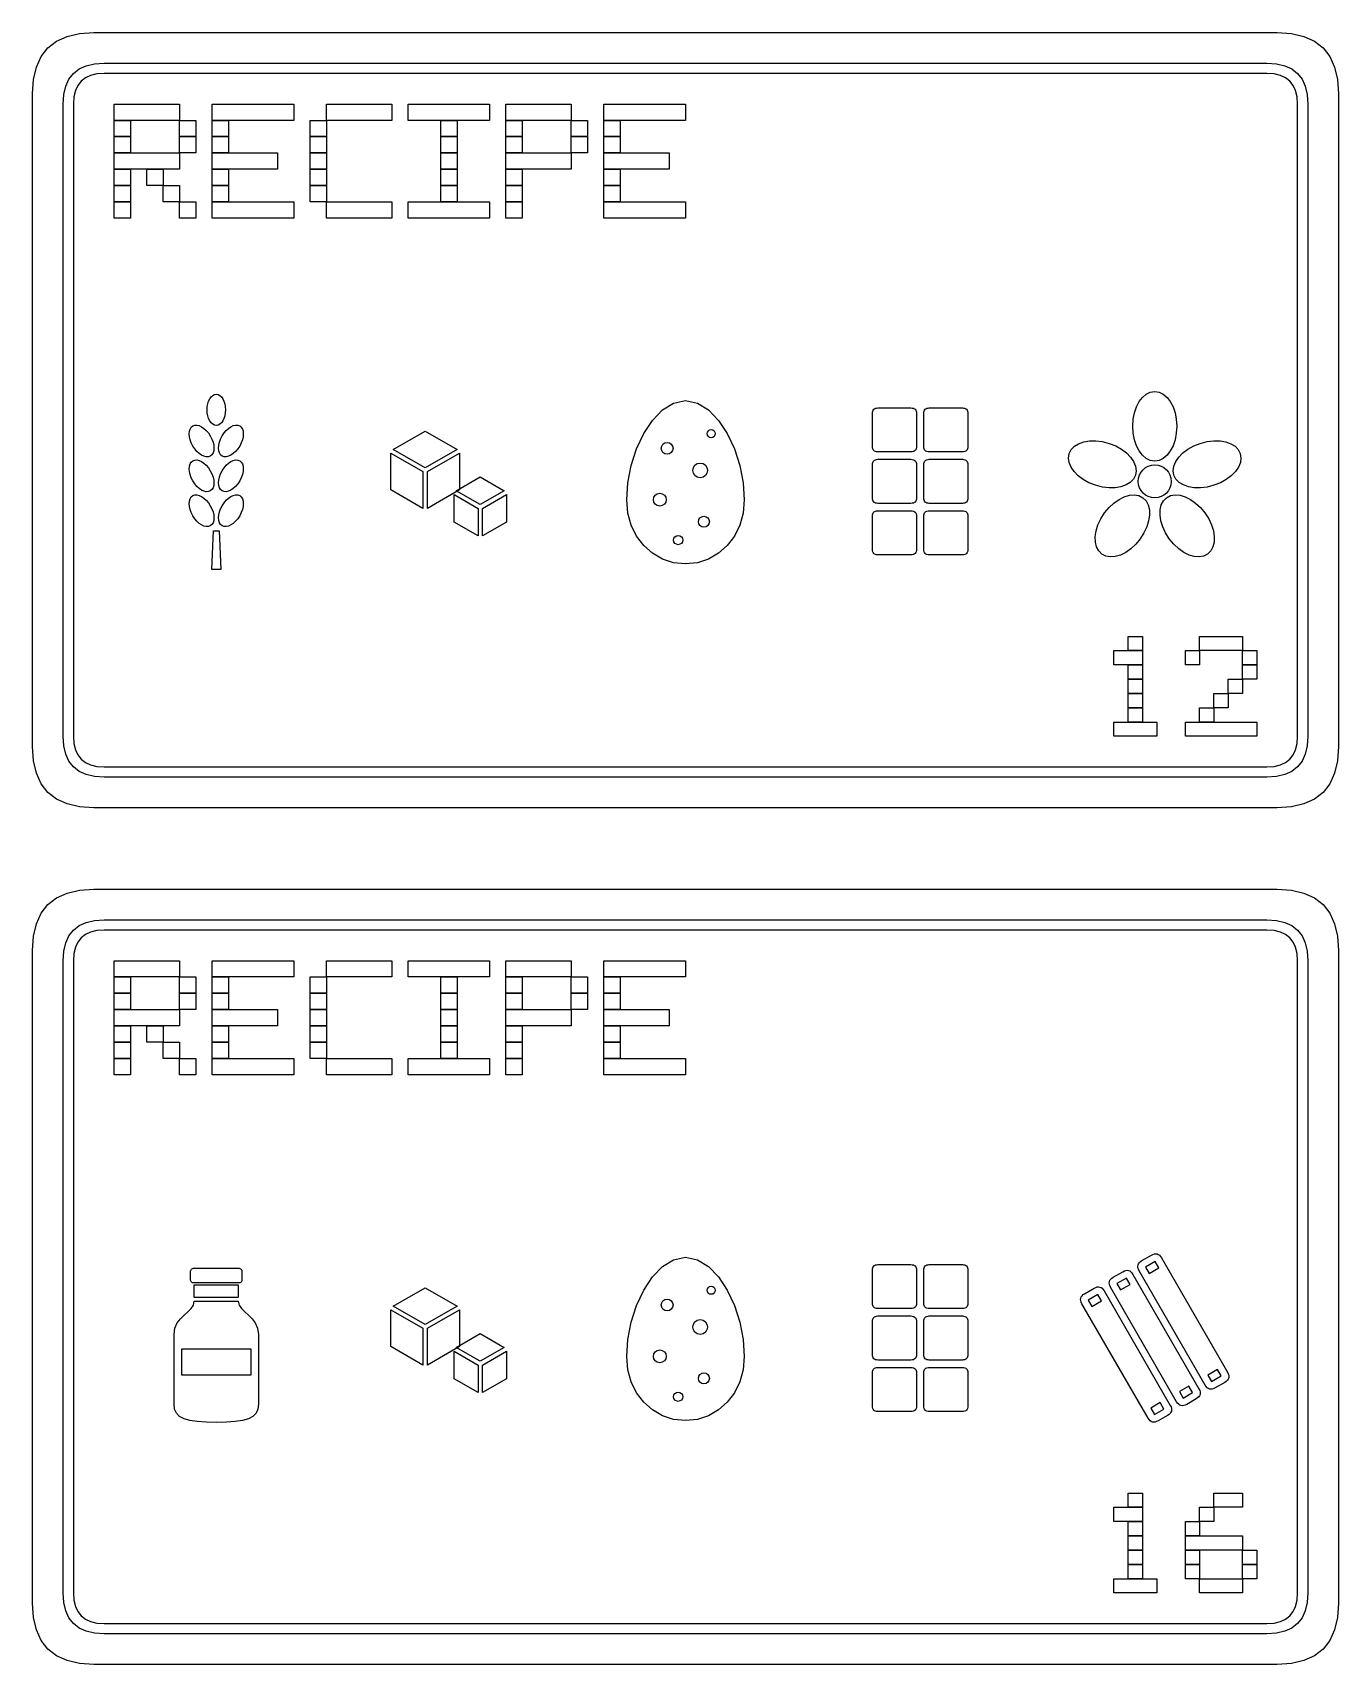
# Model space of a CAD drawing. Extents: x 4 to 296, y 4 to 595.
# Drawn here: x 208 to 272, y 147 to 227 of the extents above; entities that cross this region are included whole.
import ezdxf

# ---------------------------------------------------------------- set-up
doc = ezdxf.new("R2010")
doc.units = 0
doc.layers.add('CUT', color=1, linetype='CONTINUOUS')
doc.layers.add('RASTER', color=7, linetype='CONTINUOUS')

msp = doc.modelspace()

# ---------------------------------------------------------------- linework, layer by layer
at = {"layer": 'CUT'}
for points in [[(208, 224), (208.047, 224.703), (208.188, 225.313), (208.422, 225.828), (208.75, 226.25), (209.172, 226.578), (209.688, 226.813), (210.297, 226.953), (211, 227), (269, 227), (269.703, 226.953), (270.313, 226.813), (270.828, 226.578), (271.25, 226.25), (271.578, 225.828), (271.813, 225.313), (271.953, 224.703), (272, 224), (272, 192), (271.953, 191.297), (271.813, 190.688), (271.578, 190.172), (271.25, 189.75), (270.828, 189.422), (270.313, 189.188), (269.703, 189.047), (269, 189), (211, 189), (210.297, 189.047), (209.688, 189.188), (209.172, 189.422), (208.75, 189.75), (208.422, 190.172), (208.188, 190.688), (208.047, 191.297), (208, 192)], [(208, 182), (208.047, 182.703), (208.188, 183.313), (208.422, 183.828), (208.75, 184.25), (209.172, 184.578), (209.688, 184.813), (210.297, 184.953), (211, 185), (269, 185), (269.703, 184.953), (270.313, 184.813), (270.828, 184.578), (271.25, 184.25), (271.578, 183.828), (271.813, 183.313), (271.953, 182.703), (272, 182), (272, 150), (271.953, 149.297), (271.813, 148.688), (271.578, 148.172), (271.25, 147.75), (270.828, 147.422), (270.313, 147.188), (269.703, 147.047), (269, 147), (211, 147), (210.297, 147.047), (209.688, 147.188), (209.172, 147.422), (208.75, 147.75), (208.422, 148.172), (208.188, 148.688), (208.047, 149.297), (208, 150)]]:
    msp.add_lwpolyline(points, close=True, dxfattribs=at)
at = {"layer": 'RASTER'}
for points in [[(209.5, 223.5), (209.531, 223.969), (209.625, 224.375), (209.781, 224.719), (210, 225), (210.281, 225.219), (210.625, 225.375), (211.031, 225.469), (211.5, 225.5), (268.5, 225.5), (268.969, 225.469), (269.375, 225.375), (269.719, 225.219), (270, 225), (270.219, 224.719), (270.375, 224.375), (270.469, 223.969), (270.5, 223.5), (270.5, 192.5), (270.469, 192.031), (270.375, 191.625), (270.219, 191.281), (270, 191), (269.719, 190.781), (269.375, 190.625), (268.969, 190.531), (268.5, 190.5), (211.5, 190.5), (211.031, 190.531), (210.625, 190.625), (210.281, 190.781), (210, 191), (209.781, 191.281), (209.625, 191.625), (209.531, 192.031), (209.5, 192.5)], [(210, 223.5), (210, 192.5), (210.023, 192.148), (210.094, 191.844), (210.211, 191.586), (210.375, 191.375), (210.586, 191.211), (210.844, 191.094), (211.148, 191.023), (211.5, 191), (268.5, 191), (268.852, 191.023), (269.156, 191.094), (269.414, 191.211), (269.625, 191.375), (269.789, 191.586), (269.906, 191.844), (269.977, 192.148), (270, 192.5), (270, 223.5), (269.977, 223.852), (269.906, 224.156), (269.789, 224.414), (269.625, 224.625), (269.414, 224.789), (269.156, 224.906), (268.852, 224.977), (268.5, 225), (211.5, 225), (211.148, 224.977), (210.844, 224.906), (210.586, 224.789), (210.375, 224.625), (210.211, 224.414), (210.094, 224.156), (210.023, 223.852), (210, 223.5)], [(212, 223.5), (215.2, 223.5), (215.2, 222.7), (212, 222.7)], [(216.8, 223.5), (220.8, 223.5), (220.8, 222.7), (216.8, 222.7)], [(222.4, 223.5), (225.6, 223.5), (225.6, 222.7), (222.4, 222.7)], [(226.4, 223.5), (230.4, 223.5), (230.4, 222.7), (226.4, 222.7)], [(231.2, 223.5), (234.4, 223.5), (234.4, 222.7), (231.2, 222.7)], [(236, 223.5), (240, 223.5), (240, 222.7), (236, 222.7)], [(212, 222.7), (212.8, 222.7), (212.8, 221.9), (212, 221.9)], [(215.2, 222.7), (216, 222.7), (216, 221.9), (215.2, 221.9)], [(216.8, 222.7), (217.6, 222.7), (217.6, 221.9), (216.8, 221.9)], [(221.6, 222.7), (222.4, 222.7), (222.4, 221.9), (221.6, 221.9)], [(228, 222.7), (228.8, 222.7), (228.8, 221.9), (228, 221.9)], [(231.2, 222.7), (232, 222.7), (232, 221.9), (231.2, 221.9)], [(234.4, 222.7), (235.2, 222.7), (235.2, 221.9), (234.4, 221.9)], [(236, 222.7), (236.8, 222.7), (236.8, 221.9), (236, 221.9)], [(212, 221.9), (212.8, 221.9), (212.8, 221.1), (212, 221.1)], [(215.2, 221.9), (216, 221.9), (216, 221.1), (215.2, 221.1)], [(216.8, 221.9), (217.6, 221.9), (217.6, 221.1), (216.8, 221.1)], [(221.6, 221.9), (222.4, 221.9), (222.4, 221.1), (221.6, 221.1)], [(228, 221.9), (228.8, 221.9), (228.8, 221.1), (228, 221.1)], [(231.2, 221.9), (232, 221.9), (232, 221.1), (231.2, 221.1)], [(234.4, 221.9), (235.2, 221.9), (235.2, 221.1), (234.4, 221.1)], [(236, 221.9), (236.8, 221.9), (236.8, 221.1), (236, 221.1)], [(212, 221.1), (215.2, 221.1), (215.2, 220.3), (212, 220.3)], [(216.8, 221.1), (220, 221.1), (220, 220.3), (216.8, 220.3)], [(221.6, 221.1), (222.4, 221.1), (222.4, 220.3), (221.6, 220.3)], [(228, 221.1), (228.8, 221.1), (228.8, 220.3), (228, 220.3)], [(231.2, 221.1), (234.4, 221.1), (234.4, 220.3), (231.2, 220.3)], [(236, 221.1), (239.2, 221.1), (239.2, 220.3), (236, 220.3)], [(212, 220.3), (212.8, 220.3), (212.8, 219.5), (212, 219.5)], [(213.6, 220.3), (214.4, 220.3), (214.4, 219.5), (213.6, 219.5)], [(216.8, 220.3), (217.6, 220.3), (217.6, 219.5), (216.8, 219.5)], [(221.6, 220.3), (222.4, 220.3), (222.4, 219.5), (221.6, 219.5)], [(228, 220.3), (228.8, 220.3), (228.8, 219.5), (228, 219.5)], [(231.2, 220.3), (232, 220.3), (232, 219.5), (231.2, 219.5)], [(236, 220.3), (236.8, 220.3), (236.8, 219.5), (236, 219.5)], [(212, 219.5), (212.8, 219.5), (212.8, 218.7), (212, 218.7)], [(214.4, 219.5), (215.2, 219.5), (215.2, 218.7), (214.4, 218.7)], [(216.8, 219.5), (217.6, 219.5), (217.6, 218.7), (216.8, 218.7)], [(221.6, 219.5), (222.4, 219.5), (222.4, 218.7), (221.6, 218.7)], [(228, 219.5), (228.8, 219.5), (228.8, 218.7), (228, 218.7)], [(231.2, 219.5), (232, 219.5), (232, 218.7), (231.2, 218.7)], [(236, 219.5), (236.8, 219.5), (236.8, 218.7), (236, 218.7)], [(212, 218.7), (212.8, 218.7), (212.8, 217.9), (212, 217.9)], [(215.2, 218.7), (216, 218.7), (216, 217.9), (215.2, 217.9)], [(216.8, 218.7), (220.8, 218.7), (220.8, 217.9), (216.8, 217.9)], [(222.4, 218.7), (225.6, 218.7), (225.6, 217.9), (222.4, 217.9)], [(226.4, 218.7), (230.4, 218.7), (230.4, 217.9), (226.4, 217.9)], [(231.2, 218.7), (232, 218.7), (232, 217.9), (231.2, 217.9)], [(236, 218.7), (240, 218.7), (240, 217.9), (236, 217.9)], [(217.45, 208.51), (217.441, 208.356), (217.415, 208.212), (217.373, 208.082), (217.318, 207.969), (217.252, 207.876), (217.175, 207.805), (217.091, 207.761), (217, 207.745), (216.909, 207.761), (216.825, 207.805), (216.748, 207.876), (216.682, 207.969), (216.627, 208.082), (216.585, 208.212), (216.559, 208.356), (216.55, 208.51), (216.559, 208.664), (216.585, 208.808), (216.627, 208.938), (216.682, 209.051), (216.748, 209.144), (216.825, 209.215), (216.909, 209.259), (217, 209.275), (217.091, 209.259), (217.175, 209.215), (217.252, 209.144), (217.318, 209.051), (217.373, 208.938), (217.415, 208.808), (217.441, 208.664), (217.45, 208.51)], [(240, 208.96), (240.589, 208.84), (241.133, 208.504), (241.623, 207.992), (242.048, 207.34), (242.396, 206.587), (242.658, 205.771), (242.823, 204.929), (242.88, 204.1), (242.823, 203.448), (242.658, 202.848), (242.396, 202.312), (242.048, 201.85), (241.623, 201.472), (241.133, 201.189), (240.589, 201.012), (240, 200.95), (239.411, 201.012), (238.867, 201.189), (238.377, 201.472), (237.953, 201.85), (237.604, 202.312), (237.342, 202.848), (237.177, 203.448), (237.12, 204.1), (237.177, 204.929), (237.342, 205.771), (237.604, 206.587), (237.953, 207.34), (238.377, 207.992), (238.867, 208.504), (239.411, 208.84), (240, 208.96)], [(264.08, 207.7), (264.058, 207.355), (263.995, 207.034), (263.896, 206.744), (263.764, 206.491), (263.604, 206.282), (263.42, 206.124), (263.218, 206.025), (263, 205.99), (262.782, 206.025), (262.58, 206.124), (262.396, 206.282), (262.236, 206.491), (262.104, 206.744), (262.005, 207.034), (261.942, 207.355), (261.92, 207.7), (261.942, 208.045), (262.005, 208.366), (262.104, 208.656), (262.236, 208.909), (262.396, 209.118), (262.58, 209.276), (262.782, 209.375), (263, 209.41), (263.218, 209.375), (263.42, 209.276), (263.604, 209.118), (263.764, 208.909), (263.896, 208.656), (263.995, 208.366), (264.058, 208.045), (264.08, 207.7)], [(249.16, 208.33), (249.164, 208.393), (249.177, 208.448), (249.198, 208.495), (249.228, 208.532), (249.265, 208.562), (249.312, 208.583), (249.367, 208.596), (249.43, 208.6), (251.05, 208.6), (251.113, 208.596), (251.168, 208.583), (251.215, 208.562), (251.253, 208.533), (251.282, 208.495), (251.303, 208.448), (251.316, 208.393), (251.32, 208.33), (251.32, 206.71), (251.316, 206.647), (251.303, 206.592), (251.282, 206.545), (251.252, 206.507), (251.215, 206.478), (251.168, 206.457), (251.113, 206.444), (251.05, 206.44), (249.43, 206.44), (249.367, 206.444), (249.312, 206.457), (249.265, 206.478), (249.228, 206.508), (249.198, 206.545), (249.177, 206.592), (249.164, 206.647), (249.16, 206.71)], [(251.68, 208.33), (251.684, 208.393), (251.697, 208.448), (251.718, 208.495), (251.748, 208.532), (251.785, 208.562), (251.832, 208.583), (251.887, 208.596), (251.95, 208.6), (253.57, 208.6), (253.633, 208.596), (253.688, 208.583), (253.735, 208.562), (253.772, 208.533), (253.802, 208.495), (253.823, 208.448), (253.836, 208.393), (253.84, 208.33), (253.84, 206.71), (253.836, 206.647), (253.823, 206.592), (253.802, 206.545), (253.773, 206.507), (253.735, 206.478), (253.688, 206.457), (253.633, 206.444), (253.57, 206.44), (251.95, 206.44), (251.887, 206.444), (251.832, 206.457), (251.785, 206.478), (251.748, 206.508), (251.718, 206.545), (251.697, 206.592), (251.684, 206.647), (251.68, 206.71)], [(216.709, 207.227), (216.786, 207.073), (216.841, 206.92), (216.874, 206.771), (216.885, 206.631), (216.874, 206.504), (216.841, 206.394), (216.785, 206.304), (216.708, 206.24), (216.612, 206.205), (216.507, 206.201), (216.395, 206.228), (216.279, 206.281), (216.164, 206.361), (216.051, 206.464), (215.946, 206.588), (215.851, 206.733), (215.774, 206.887), (215.719, 207.04), (215.686, 207.189), (215.675, 207.329), (215.686, 207.456), (215.719, 207.566), (215.775, 207.656), (215.853, 207.72), (215.948, 207.755), (216.053, 207.759), (216.165, 207.732), (216.281, 207.679), (216.396, 207.599), (216.509, 207.496), (216.614, 207.372), (216.709, 207.227)], [(218.149, 206.733), (218.054, 206.588), (217.949, 206.464), (217.836, 206.361), (217.721, 206.281), (217.605, 206.228), (217.493, 206.201), (217.388, 206.205), (217.293, 206.24), (217.215, 206.304), (217.159, 206.394), (217.126, 206.504), (217.115, 206.631), (217.126, 206.771), (217.159, 206.92), (217.214, 207.073), (217.291, 207.227), (217.386, 207.372), (217.491, 207.496), (217.604, 207.599), (217.719, 207.679), (217.835, 207.732), (217.947, 207.759), (218.052, 207.755), (218.148, 207.72), (218.225, 207.656), (218.281, 207.566), (218.314, 207.456), (218.325, 207.329), (218.314, 207.189), (218.281, 207.04), (218.226, 206.887), (218.149, 206.733)], [(227.24, 207.466), (228.806, 206.566), (227.24, 205.666), (225.674, 206.566)], [(260.766, 206.861), (261.087, 206.734), (261.373, 206.575), (261.618, 206.391), (261.818, 206.187), (261.967, 205.97), (262.061, 205.747), (262.093, 205.524), (262.058, 205.306), (261.958, 205.11), (261.801, 204.948), (261.594, 204.822), (261.346, 204.734), (261.065, 204.687), (260.758, 204.682), (260.433, 204.722), (260.098, 204.807), (259.777, 204.935), (259.492, 205.094), (259.246, 205.278), (259.046, 205.482), (258.897, 205.698), (258.804, 205.921), (258.772, 206.145), (258.806, 206.363), (258.906, 206.559), (259.064, 206.721), (259.27, 206.847), (259.518, 206.934), (259.8, 206.982), (260.107, 206.986), (260.431, 206.947), (260.766, 206.861)], [(265.902, 204.807), (265.567, 204.722), (265.242, 204.682), (264.935, 204.687), (264.654, 204.734), (264.406, 204.822), (264.199, 204.948), (264.042, 205.11), (263.942, 205.306), (263.907, 205.524), (263.939, 205.747), (264.033, 205.97), (264.182, 206.187), (264.382, 206.391), (264.627, 206.575), (264.913, 206.734), (265.234, 206.861), (265.569, 206.947), (265.893, 206.986), (266.2, 206.982), (266.482, 206.934), (266.73, 206.847), (266.936, 206.721), (267.094, 206.559), (267.194, 206.363), (267.228, 206.145), (267.196, 205.921), (267.103, 205.698), (266.954, 205.482), (266.754, 205.278), (266.508, 205.094), (266.223, 204.935), (265.902, 204.807)], [(216.709, 205.517), (216.786, 205.363), (216.841, 205.21), (216.874, 205.061), (216.885, 204.921), (216.874, 204.794), (216.841, 204.684), (216.785, 204.594), (216.708, 204.53), (216.612, 204.495), (216.507, 204.491), (216.395, 204.518), (216.279, 204.571), (216.164, 204.651), (216.051, 204.754), (215.946, 204.878), (215.851, 205.023), (215.774, 205.177), (215.719, 205.33), (215.686, 205.479), (215.675, 205.619), (215.686, 205.746), (215.719, 205.856), (215.775, 205.946), (215.853, 206.01), (215.948, 206.045), (216.053, 206.049), (216.165, 206.022), (216.281, 205.969), (216.396, 205.889), (216.509, 205.786), (216.614, 205.662), (216.709, 205.517)], [(218.149, 205.023), (218.054, 204.878), (217.949, 204.754), (217.836, 204.651), (217.721, 204.571), (217.605, 204.518), (217.493, 204.491), (217.388, 204.495), (217.293, 204.53), (217.215, 204.594), (217.159, 204.684), (217.126, 204.794), (217.115, 204.921), (217.126, 205.061), (217.159, 205.21), (217.214, 205.363), (217.291, 205.517), (217.386, 205.662), (217.491, 205.786), (217.604, 205.889), (217.719, 205.969), (217.835, 206.022), (217.947, 206.049), (218.052, 206.045), (218.148, 206.01), (218.225, 205.946), (218.281, 205.856), (218.314, 205.746), (218.325, 205.619), (218.314, 205.479), (218.281, 205.33), (218.226, 205.177), (218.149, 205.023)], [(225.564, 206.377), (227.13, 205.477), (227.13, 203.677), (225.564, 204.577)], [(227.35, 205.477), (228.916, 206.377), (228.916, 204.577), (227.35, 203.677)], [(249.16, 205.81), (249.164, 205.873), (249.177, 205.928), (249.198, 205.975), (249.228, 206.013), (249.265, 206.042), (249.312, 206.063), (249.367, 206.076), (249.43, 206.08), (251.05, 206.08), (251.113, 206.076), (251.168, 206.063), (251.215, 206.042), (251.253, 206.013), (251.282, 205.975), (251.303, 205.928), (251.316, 205.873), (251.32, 205.81), (251.32, 204.19), (251.316, 204.127), (251.303, 204.072), (251.282, 204.025), (251.252, 203.988), (251.215, 203.958), (251.168, 203.937), (251.113, 203.924), (251.05, 203.92), (249.43, 203.92), (249.367, 203.924), (249.312, 203.937), (249.265, 203.958), (249.228, 203.987), (249.198, 204.025), (249.177, 204.072), (249.164, 204.127), (249.16, 204.19)], [(251.68, 205.81), (251.684, 205.873), (251.697, 205.928), (251.718, 205.975), (251.748, 206.013), (251.785, 206.042), (251.832, 206.063), (251.887, 206.076), (251.95, 206.08), (253.57, 206.08), (253.633, 206.076), (253.688, 206.063), (253.735, 206.042), (253.772, 206.013), (253.802, 205.975), (253.823, 205.928), (253.836, 205.873), (253.84, 205.81), (253.84, 204.19), (253.836, 204.127), (253.823, 204.072), (253.802, 204.025), (253.773, 203.988), (253.735, 203.958), (253.688, 203.937), (253.633, 203.924), (253.57, 203.92), (251.95, 203.92), (251.887, 203.924), (251.832, 203.937), (251.785, 203.958), (251.748, 203.987), (251.718, 204.025), (251.697, 204.072), (251.684, 204.127), (251.68, 204.19)], [(229.94, 205.216), (231.115, 204.541), (229.94, 203.866), (228.766, 204.541)], [(216.709, 203.808), (216.786, 203.653), (216.841, 203.5), (216.874, 203.351), (216.885, 203.211), (216.874, 203.084), (216.841, 202.974), (216.785, 202.884), (216.708, 202.82), (216.612, 202.785), (216.507, 202.781), (216.395, 202.808), (216.279, 202.861), (216.164, 202.941), (216.051, 203.044), (215.946, 203.168), (215.851, 203.313), (215.774, 203.467), (215.719, 203.62), (215.686, 203.769), (215.675, 203.909), (215.686, 204.036), (215.719, 204.146), (215.775, 204.236), (215.853, 204.3), (215.948, 204.335), (216.053, 204.339), (216.165, 204.312), (216.281, 204.259), (216.396, 204.179), (216.509, 204.076), (216.614, 203.952), (216.709, 203.808)], [(218.149, 203.313), (218.054, 203.168), (217.949, 203.044), (217.836, 202.941), (217.721, 202.861), (217.605, 202.808), (217.493, 202.781), (217.388, 202.785), (217.293, 202.82), (217.215, 202.884), (217.159, 202.974), (217.126, 203.084), (217.115, 203.211), (217.126, 203.351), (217.159, 203.5), (217.214, 203.653), (217.291, 203.808), (217.386, 203.952), (217.491, 204.076), (217.604, 204.179), (217.719, 204.259), (217.835, 204.312), (217.947, 204.339), (218.052, 204.335), (218.148, 204.3), (218.225, 204.236), (218.281, 204.146), (218.314, 204.036), (218.325, 203.909), (218.314, 203.769), (218.281, 203.62), (218.226, 203.467), (218.149, 203.313)], [(228.656, 204.352), (229.83, 203.677), (229.83, 202.327), (228.656, 203.002)], [(230.05, 203.677), (231.224, 204.352), (231.224, 203.002), (230.05, 202.327)], [(260.539, 203.45), (260.76, 203.716), (260.999, 203.939), (261.25, 204.116), (261.506, 204.243), (261.758, 204.318), (261.999, 204.337), (262.222, 204.299), (262.418, 204.199), (262.574, 204.043), (262.679, 203.843), (262.735, 203.608), (262.742, 203.345), (262.699, 203.063), (262.609, 202.769), (262.472, 202.473), (262.287, 202.181), (262.066, 201.915), (261.827, 201.692), (261.576, 201.516), (261.32, 201.389), (261.068, 201.314), (260.827, 201.294), (260.604, 201.332), (260.408, 201.432), (260.252, 201.588), (260.147, 201.788), (260.091, 202.023), (260.084, 202.286), (260.126, 202.569), (260.217, 202.862), (260.354, 203.159), (260.539, 203.45)], [(263.713, 202.181), (263.528, 202.473), (263.391, 202.769), (263.301, 203.063), (263.258, 203.345), (263.265, 203.608), (263.321, 203.843), (263.426, 204.043), (263.582, 204.199), (263.778, 204.299), (264.001, 204.337), (264.242, 204.318), (264.494, 204.243), (264.75, 204.116), (265.001, 203.939), (265.24, 203.716), (265.461, 203.45), (265.646, 203.159), (265.783, 202.862), (265.874, 202.569), (265.916, 202.286), (265.909, 202.023), (265.853, 201.788), (265.748, 201.588), (265.592, 201.432), (265.396, 201.332), (265.173, 201.294), (264.932, 201.314), (264.68, 201.389), (264.424, 201.516), (264.173, 201.692), (263.934, 201.915), (263.713, 202.181)], [(249.16, 203.29), (249.164, 203.353), (249.177, 203.408), (249.198, 203.455), (249.228, 203.493), (249.265, 203.522), (249.312, 203.543), (249.367, 203.556), (249.43, 203.56), (251.05, 203.56), (251.113, 203.556), (251.168, 203.543), (251.215, 203.522), (251.253, 203.493), (251.282, 203.455), (251.303, 203.408), (251.316, 203.353), (251.32, 203.29), (251.32, 201.67), (251.316, 201.607), (251.303, 201.552), (251.282, 201.505), (251.252, 201.467), (251.215, 201.438), (251.168, 201.417), (251.113, 201.404), (251.05, 201.4), (249.43, 201.4), (249.367, 201.404), (249.312, 201.417), (249.265, 201.438), (249.228, 201.467), (249.198, 201.505), (249.177, 201.552), (249.164, 201.607), (249.16, 201.67)], [(251.68, 203.29), (251.684, 203.353), (251.697, 203.408), (251.718, 203.455), (251.748, 203.493), (251.785, 203.522), (251.832, 203.543), (251.887, 203.556), (251.95, 203.56), (253.57, 203.56), (253.633, 203.556), (253.688, 203.543), (253.735, 203.522), (253.772, 203.493), (253.802, 203.455), (253.823, 203.408), (253.836, 203.353), (253.84, 203.29), (253.84, 201.67), (253.836, 201.607), (253.823, 201.552), (253.802, 201.505), (253.773, 201.467), (253.735, 201.438), (253.688, 201.417), (253.633, 201.404), (253.57, 201.4), (251.95, 201.4), (251.887, 201.404), (251.832, 201.417), (251.785, 201.438), (251.748, 201.467), (251.718, 201.505), (251.697, 201.552), (251.684, 201.607), (251.68, 201.67)], [(216.865, 202.57), (217.135, 202.57), (217.225, 200.68), (216.775, 200.68)], [(261.7, 197.4), (262.4, 197.4), (262.4, 196.7), (261.7, 196.7)], [(265.2, 197.4), (267.3, 197.4), (267.3, 196.7), (265.2, 196.7)], [(261, 196.7), (262.4, 196.7), (262.4, 196), (261, 196)], [(261.7, 196), (262.4, 196), (262.4, 195.3), (261.7, 195.3)], [(264.5, 196.7), (265.2, 196.7), (265.2, 196), (264.5, 196)], [(267.3, 196.7), (268, 196.7), (268, 196), (267.3, 196)], [(267.3, 196), (268, 196), (268, 195.3), (267.3, 195.3)], [(261.7, 195.3), (262.4, 195.3), (262.4, 194.6), (261.7, 194.6)], [(266.6, 195.3), (267.3, 195.3), (267.3, 194.6), (266.6, 194.6)], [(261.7, 194.6), (262.4, 194.6), (262.4, 193.9), (261.7, 193.9)], [(265.9, 194.6), (266.6, 194.6), (266.6, 193.9), (265.9, 193.9)], [(261.7, 193.9), (262.4, 193.9), (262.4, 193.2), (261.7, 193.2)], [(265.2, 193.9), (265.9, 193.9), (265.9, 193.2), (265.2, 193.2)], [(261, 193.2), (263.1, 193.2), (263.1, 192.5), (261, 192.5)], [(264.5, 193.2), (268, 193.2), (268, 192.5), (264.5, 192.5)], [(209.5, 181.5), (209.531, 181.969), (209.625, 182.375), (209.781, 182.719), (210, 183), (210.281, 183.219), (210.625, 183.375), (211.031, 183.469), (211.5, 183.5), (268.5, 183.5), (268.969, 183.469), (269.375, 183.375), (269.719, 183.219), (270, 183), (270.219, 182.719), (270.375, 182.375), (270.469, 181.969), (270.5, 181.5), (270.5, 150.5), (270.469, 150.031), (270.375, 149.625), (270.219, 149.281), (270, 149), (269.719, 148.781), (269.375, 148.625), (268.969, 148.531), (268.5, 148.5), (211.5, 148.5), (211.031, 148.531), (210.625, 148.625), (210.281, 148.781), (210, 149), (209.781, 149.281), (209.625, 149.625), (209.531, 150.031), (209.5, 150.5)], [(210, 181.5), (210, 150.5), (210.023, 150.148), (210.094, 149.844), (210.211, 149.586), (210.375, 149.375), (210.586, 149.211), (210.844, 149.094), (211.148, 149.023), (211.5, 149), (268.5, 149), (268.852, 149.023), (269.156, 149.094), (269.414, 149.211), (269.625, 149.375), (269.789, 149.586), (269.906, 149.844), (269.977, 150.148), (270, 150.5), (270, 181.5), (269.977, 181.852), (269.906, 182.156), (269.789, 182.414), (269.625, 182.625), (269.414, 182.789), (269.156, 182.906), (268.852, 182.977), (268.5, 183), (211.5, 183), (211.148, 182.977), (210.844, 182.906), (210.586, 182.789), (210.375, 182.625), (210.211, 182.414), (210.094, 182.156), (210.023, 181.852), (210, 181.5)], [(212, 181.5), (215.2, 181.5), (215.2, 180.7), (212, 180.7)], [(216.8, 181.5), (220.8, 181.5), (220.8, 180.7), (216.8, 180.7)], [(222.4, 181.5), (225.6, 181.5), (225.6, 180.7), (222.4, 180.7)], [(226.4, 181.5), (230.4, 181.5), (230.4, 180.7), (226.4, 180.7)], [(231.2, 181.5), (234.4, 181.5), (234.4, 180.7), (231.2, 180.7)], [(236, 181.5), (240, 181.5), (240, 180.7), (236, 180.7)], [(212, 180.7), (212.8, 180.7), (212.8, 179.9), (212, 179.9)], [(215.2, 180.7), (216, 180.7), (216, 179.9), (215.2, 179.9)], [(216.8, 180.7), (217.6, 180.7), (217.6, 179.9), (216.8, 179.9)], [(221.6, 180.7), (222.4, 180.7), (222.4, 179.9), (221.6, 179.9)], [(228, 180.7), (228.8, 180.7), (228.8, 179.9), (228, 179.9)], [(231.2, 180.7), (232, 180.7), (232, 179.9), (231.2, 179.9)], [(234.4, 180.7), (235.2, 180.7), (235.2, 179.9), (234.4, 179.9)], [(236, 180.7), (236.8, 180.7), (236.8, 179.9), (236, 179.9)], [(212, 179.9), (212.8, 179.9), (212.8, 179.1), (212, 179.1)], [(215.2, 179.9), (216, 179.9), (216, 179.1), (215.2, 179.1)], [(216.8, 179.9), (217.6, 179.9), (217.6, 179.1), (216.8, 179.1)], [(221.6, 179.9), (222.4, 179.9), (222.4, 179.1), (221.6, 179.1)], [(228, 179.9), (228.8, 179.9), (228.8, 179.1), (228, 179.1)], [(231.2, 179.9), (232, 179.9), (232, 179.1), (231.2, 179.1)], [(234.4, 179.9), (235.2, 179.9), (235.2, 179.1), (234.4, 179.1)], [(236, 179.9), (236.8, 179.9), (236.8, 179.1), (236, 179.1)], [(212, 179.1), (215.2, 179.1), (215.2, 178.3), (212, 178.3)], [(216.8, 179.1), (220, 179.1), (220, 178.3), (216.8, 178.3)], [(221.6, 179.1), (222.4, 179.1), (222.4, 178.3), (221.6, 178.3)], [(228, 179.1), (228.8, 179.1), (228.8, 178.3), (228, 178.3)], [(231.2, 179.1), (234.4, 179.1), (234.4, 178.3), (231.2, 178.3)], [(236, 179.1), (239.2, 179.1), (239.2, 178.3), (236, 178.3)], [(212, 178.3), (212.8, 178.3), (212.8, 177.5), (212, 177.5)], [(213.6, 178.3), (214.4, 178.3), (214.4, 177.5), (213.6, 177.5)], [(216.8, 178.3), (217.6, 178.3), (217.6, 177.5), (216.8, 177.5)], [(221.6, 178.3), (222.4, 178.3), (222.4, 177.5), (221.6, 177.5)], [(228, 178.3), (228.8, 178.3), (228.8, 177.5), (228, 177.5)], [(231.2, 178.3), (232, 178.3), (232, 177.5), (231.2, 177.5)], [(236, 178.3), (236.8, 178.3), (236.8, 177.5), (236, 177.5)], [(212, 177.5), (212.8, 177.5), (212.8, 176.7), (212, 176.7)], [(214.4, 177.5), (215.2, 177.5), (215.2, 176.7), (214.4, 176.7)], [(216.8, 177.5), (217.6, 177.5), (217.6, 176.7), (216.8, 176.7)], [(221.6, 177.5), (222.4, 177.5), (222.4, 176.7), (221.6, 176.7)], [(228, 177.5), (228.8, 177.5), (228.8, 176.7), (228, 176.7)], [(231.2, 177.5), (232, 177.5), (232, 176.7), (231.2, 176.7)], [(236, 177.5), (236.8, 177.5), (236.8, 176.7), (236, 176.7)], [(212, 176.7), (212.8, 176.7), (212.8, 175.9), (212, 175.9)], [(215.2, 176.7), (216, 176.7), (216, 175.9), (215.2, 175.9)], [(216.8, 176.7), (220.8, 176.7), (220.8, 175.9), (216.8, 175.9)], [(222.4, 176.7), (225.6, 176.7), (225.6, 175.9), (222.4, 175.9)], [(226.4, 176.7), (230.4, 176.7), (230.4, 175.9), (226.4, 175.9)], [(231.2, 176.7), (232, 176.7), (232, 175.9), (231.2, 175.9)], [(236, 176.7), (240, 176.7), (240, 175.9), (236, 175.9)], [(215.74, 166.24), (215.743, 166.282), (215.751, 166.319), (215.765, 166.35), (215.785, 166.375), (215.81, 166.395), (215.841, 166.409), (215.878, 166.417), (215.92, 166.42), (218.08, 166.42), (218.122, 166.417), (218.159, 166.409), (218.19, 166.395), (218.215, 166.375), (218.235, 166.35), (218.249, 166.319), (218.257, 166.282), (218.26, 166.24), (218.26, 165.88), (218.257, 165.838), (218.249, 165.801), (218.235, 165.77), (218.215, 165.745), (218.19, 165.725), (218.159, 165.711), (218.122, 165.703), (218.08, 165.7), (215.92, 165.7), (215.878, 165.703), (215.841, 165.711), (215.81, 165.725), (215.785, 165.745), (215.765, 165.77), (215.751, 165.801), (215.743, 165.838), (215.74, 165.88)], [(240, 166.96), (240.589, 166.84), (241.133, 166.504), (241.623, 165.992), (242.048, 165.34), (242.396, 164.587), (242.658, 163.771), (242.823, 162.929), (242.88, 162.1), (242.823, 161.448), (242.658, 160.848), (242.396, 160.312), (242.048, 159.85), (241.623, 159.472), (241.133, 159.189), (240.589, 159.012), (240, 158.95), (239.411, 159.012), (238.867, 159.189), (238.377, 159.472), (237.953, 159.85), (237.604, 160.312), (237.342, 160.848), (237.177, 161.448), (237.12, 162.1), (237.177, 162.929), (237.342, 163.771), (237.604, 164.587), (237.953, 165.34), (238.377, 165.992), (238.867, 166.504), (239.411, 166.84), (240, 166.96)], [(249.16, 166.33), (249.164, 166.393), (249.177, 166.448), (249.198, 166.495), (249.228, 166.532), (249.265, 166.562), (249.312, 166.583), (249.367, 166.596), (249.43, 166.6), (251.05, 166.6), (251.113, 166.596), (251.168, 166.583), (251.215, 166.562), (251.253, 166.533), (251.282, 166.495), (251.303, 166.448), (251.316, 166.393), (251.32, 166.33), (251.32, 164.71), (251.316, 164.647), (251.303, 164.592), (251.282, 164.545), (251.252, 164.507), (251.215, 164.478), (251.168, 164.457), (251.113, 164.444), (251.05, 164.44), (249.43, 164.44), (249.367, 164.444), (249.312, 164.457), (249.265, 164.478), (249.228, 164.508), (249.198, 164.545), (249.177, 164.592), (249.164, 164.647), (249.16, 164.71)], [(251.68, 166.33), (251.684, 166.393), (251.697, 166.448), (251.718, 166.495), (251.748, 166.532), (251.785, 166.562), (251.832, 166.583), (251.887, 166.596), (251.95, 166.6), (253.57, 166.6), (253.633, 166.596), (253.688, 166.583), (253.735, 166.562), (253.772, 166.533), (253.802, 166.495), (253.823, 166.448), (253.836, 166.393), (253.84, 166.33), (253.84, 164.71), (253.836, 164.647), (253.823, 164.592), (253.802, 164.545), (253.773, 164.507), (253.735, 164.478), (253.688, 164.457), (253.633, 164.444), (253.57, 164.44), (251.95, 164.44), (251.887, 164.444), (251.832, 164.457), (251.785, 164.478), (251.748, 164.508), (251.718, 164.545), (251.697, 164.592), (251.684, 164.647), (251.68, 164.71)], [(262.237, 166.301), (262.2, 166.377), (262.178, 166.449), (262.172, 166.516), (262.18, 166.58), (262.204, 166.639), (262.244, 166.694), (262.299, 166.746), (262.369, 166.793), (262.837, 167.063), (262.913, 167.1), (262.984, 167.122), (263.052, 167.129), (263.116, 167.12), (263.175, 167.096), (263.23, 167.056), (263.281, 167.001), (263.329, 166.931), (266.569, 161.319), (266.606, 161.243), (266.628, 161.171), (266.634, 161.104), (266.626, 161.04), (266.601, 160.981), (266.562, 160.926), (266.507, 160.874), (266.437, 160.827), (265.969, 160.557), (265.893, 160.52), (265.821, 160.498), (265.754, 160.491), (265.69, 160.5), (265.631, 160.524), (265.576, 160.564), (265.524, 160.619), (265.477, 160.689)], [(262.549, 166.481), (262.729, 166.169), (263.197, 166.439), (263.017, 166.751), (262.549, 166.481)], [(215.92, 165.61), (218.08, 165.61), (218.08, 164.98), (215.92, 164.98)], [(260.834, 165.491), (260.797, 165.567), (260.775, 165.639), (260.769, 165.706), (260.777, 165.77), (260.802, 165.829), (260.841, 165.884), (260.896, 165.936), (260.966, 165.983), (261.434, 166.253), (261.51, 166.29), (261.581, 166.312), (261.649, 166.319), (261.713, 166.31), (261.772, 166.286), (261.827, 166.246), (261.879, 166.191), (261.926, 166.121), (265.166, 160.509), (265.203, 160.433), (265.225, 160.361), (265.231, 160.294), (265.223, 160.23), (265.198, 160.171), (265.159, 160.116), (265.104, 160.064), (265.034, 160.017), (264.566, 159.747), (264.49, 159.71), (264.419, 159.688), (264.351, 159.681), (264.287, 159.69), (264.228, 159.714), (264.173, 159.754), (264.121, 159.809), (264.074, 159.879)], [(261.146, 165.671), (261.326, 165.359), (261.794, 165.629), (261.614, 165.941), (261.146, 165.671)], [(215.92, 164.8), (218.08, 164.8), (218.123, 164.612), (218.235, 164.446), (218.393, 164.287), (218.575, 164.125), (218.757, 163.946), (218.915, 163.737), (219.027, 163.486), (219.07, 163.18), (219.07, 159.76), (219.04, 159.515), (218.949, 159.316), (218.795, 159.159), (218.575, 159.04), (218.288, 158.955), (217.931, 158.899), (217.502, 158.869), (217, 158.86), (216.498, 158.869), (216.069, 158.899), (215.712, 158.955), (215.425, 159.04), (215.205, 159.159), (215.051, 159.316), (214.96, 159.515), (214.93, 159.76), (214.93, 163.18), (214.973, 163.486), (215.085, 163.737), (215.243, 163.946), (215.425, 164.125), (215.607, 164.287), (215.765, 164.446), (215.877, 164.612), (215.92, 164.8)], [(227.24, 165.466), (228.806, 164.566), (227.24, 163.666), (225.674, 164.566)], [(259.431, 164.681), (259.394, 164.757), (259.372, 164.829), (259.366, 164.896), (259.374, 164.96), (259.399, 165.019), (259.438, 165.074), (259.493, 165.126), (259.563, 165.173), (260.031, 165.443), (260.107, 165.48), (260.179, 165.502), (260.246, 165.509), (260.31, 165.5), (260.369, 165.476), (260.424, 165.436), (260.476, 165.381), (260.523, 165.311), (263.763, 159.699), (263.8, 159.623), (263.822, 159.551), (263.828, 159.484), (263.82, 159.42), (263.796, 159.361), (263.756, 159.306), (263.701, 159.254), (263.631, 159.207), (263.163, 158.937), (263.087, 158.9), (263.016, 158.878), (262.948, 158.871), (262.884, 158.88), (262.825, 158.904), (262.77, 158.944), (262.719, 158.999), (262.671, 159.069)], [(259.743, 164.861), (259.923, 164.549), (260.391, 164.819), (260.211, 165.131), (259.743, 164.861)], [(225.564, 164.377), (227.13, 163.477), (227.13, 161.677), (225.564, 162.577)], [(227.35, 163.477), (228.916, 164.377), (228.916, 162.577), (227.35, 161.677)], [(249.16, 163.81), (249.164, 163.873), (249.177, 163.928), (249.198, 163.975), (249.228, 164.013), (249.265, 164.042), (249.312, 164.063), (249.367, 164.076), (249.43, 164.08), (251.05, 164.08), (251.113, 164.076), (251.168, 164.063), (251.215, 164.042), (251.253, 164.013), (251.282, 163.975), (251.303, 163.928), (251.316, 163.873), (251.32, 163.81), (251.32, 162.19), (251.316, 162.127), (251.303, 162.072), (251.282, 162.025), (251.252, 161.988), (251.215, 161.958), (251.168, 161.937), (251.113, 161.924), (251.05, 161.92), (249.43, 161.92), (249.367, 161.924), (249.312, 161.937), (249.265, 161.958), (249.228, 161.987), (249.198, 162.025), (249.177, 162.072), (249.164, 162.127), (249.16, 162.19)], [(251.68, 163.81), (251.684, 163.873), (251.697, 163.928), (251.718, 163.975), (251.748, 164.013), (251.785, 164.042), (251.832, 164.063), (251.887, 164.076), (251.95, 164.08), (253.57, 164.08), (253.633, 164.076), (253.688, 164.063), (253.735, 164.042), (253.772, 164.013), (253.802, 163.975), (253.823, 163.928), (253.836, 163.873), (253.84, 163.81), (253.84, 162.19), (253.836, 162.127), (253.823, 162.072), (253.802, 162.025), (253.773, 161.988), (253.735, 161.958), (253.688, 161.937), (253.633, 161.924), (253.57, 161.92), (251.95, 161.92), (251.887, 161.924), (251.832, 161.937), (251.785, 161.958), (251.748, 161.987), (251.718, 162.025), (251.697, 162.072), (251.684, 162.127), (251.68, 162.19)], [(229.94, 163.216), (231.115, 162.541), (229.94, 161.866), (228.766, 162.541)], [(215.29, 162.46), (215.29, 161.2), (218.71, 161.2), (218.71, 162.46), (215.29, 162.46)], [(228.656, 162.352), (229.83, 161.677), (229.83, 160.327), (228.656, 161.002)], [(230.05, 161.677), (231.224, 162.352), (231.224, 161.002), (230.05, 160.327)], [(249.16, 161.29), (249.164, 161.353), (249.177, 161.408), (249.198, 161.455), (249.228, 161.493), (249.265, 161.522), (249.312, 161.543), (249.367, 161.556), (249.43, 161.56), (251.05, 161.56), (251.113, 161.556), (251.168, 161.543), (251.215, 161.522), (251.253, 161.493), (251.282, 161.455), (251.303, 161.408), (251.316, 161.353), (251.32, 161.29), (251.32, 159.67), (251.316, 159.607), (251.303, 159.552), (251.282, 159.505), (251.252, 159.467), (251.215, 159.438), (251.168, 159.417), (251.113, 159.404), (251.05, 159.4), (249.43, 159.4), (249.367, 159.404), (249.312, 159.417), (249.265, 159.438), (249.228, 159.467), (249.198, 159.505), (249.177, 159.552), (249.164, 159.607), (249.16, 159.67)], [(251.68, 161.29), (251.684, 161.353), (251.697, 161.408), (251.718, 161.455), (251.748, 161.493), (251.785, 161.522), (251.832, 161.543), (251.887, 161.556), (251.95, 161.56), (253.57, 161.56), (253.633, 161.556), (253.688, 161.543), (253.735, 161.522), (253.772, 161.493), (253.802, 161.455), (253.823, 161.408), (253.836, 161.353), (253.84, 161.29), (253.84, 159.67), (253.836, 159.607), (253.823, 159.552), (253.802, 159.505), (253.773, 159.467), (253.735, 159.438), (253.688, 159.417), (253.633, 159.404), (253.57, 159.4), (251.95, 159.4), (251.887, 159.404), (251.832, 159.417), (251.785, 159.438), (251.748, 159.467), (251.718, 159.505), (251.697, 159.552), (251.684, 159.607), (251.68, 159.67)], [(265.609, 161.181), (265.789, 160.869), (266.257, 161.139), (266.077, 161.451), (265.609, 161.181)], [(264.206, 160.371), (264.386, 160.059), (264.854, 160.329), (264.674, 160.641), (264.206, 160.371)], [(262.803, 159.561), (262.983, 159.249), (263.451, 159.519), (263.271, 159.831), (262.803, 159.561)], [(261.7, 155.4), (262.4, 155.4), (262.4, 154.7), (261.7, 154.7)], [(265.9, 155.4), (267.3, 155.4), (267.3, 154.7), (265.9, 154.7)], [(261, 154.7), (262.4, 154.7), (262.4, 154), (261, 154)], [(265.2, 154.7), (265.9, 154.7), (265.9, 154), (265.2, 154)], [(261.7, 154), (262.4, 154), (262.4, 153.3), (261.7, 153.3)], [(264.5, 154), (265.2, 154), (265.2, 153.3), (264.5, 153.3)], [(261.7, 153.3), (262.4, 153.3), (262.4, 152.6), (261.7, 152.6)], [(264.5, 153.3), (267.3, 153.3), (267.3, 152.6), (264.5, 152.6)], [(261.7, 152.6), (262.4, 152.6), (262.4, 151.9), (261.7, 151.9)], [(264.5, 152.6), (265.2, 152.6), (265.2, 151.9), (264.5, 151.9)], [(267.3, 152.6), (268, 152.6), (268, 151.9), (267.3, 151.9)], [(261.7, 151.9), (262.4, 151.9), (262.4, 151.2), (261.7, 151.2)], [(264.5, 151.9), (265.2, 151.9), (265.2, 151.2), (264.5, 151.2)], [(267.3, 151.9), (268, 151.9), (268, 151.2), (267.3, 151.2)], [(261, 151.2), (263.1, 151.2), (263.1, 150.5), (261, 150.5)], [(265.2, 151.2), (267.3, 151.2), (267.3, 150.5), (265.2, 150.5)]]:
    msp.add_lwpolyline(points, close=True, dxfattribs=at)
for centre, radius in [((241.26, 207.34), 0.198), ((239.1, 206.62), 0.288), ((240.72, 205.54), 0.36), ((263, 205), 0.81), ((238.74, 204.1), 0.315), ((240.9, 203.02), 0.27), ((239.64, 202.12), 0.225), ((239.1, 164.62), 0.288), ((241.26, 165.34), 0.198), ((240.72, 163.54), 0.36), ((238.74, 162.1), 0.315), ((240.9, 161.02), 0.27), ((239.64, 160.12), 0.225)]:
    msp.add_circle(centre, radius, dxfattribs=at)

doc.saveas('drawing.dxf')
